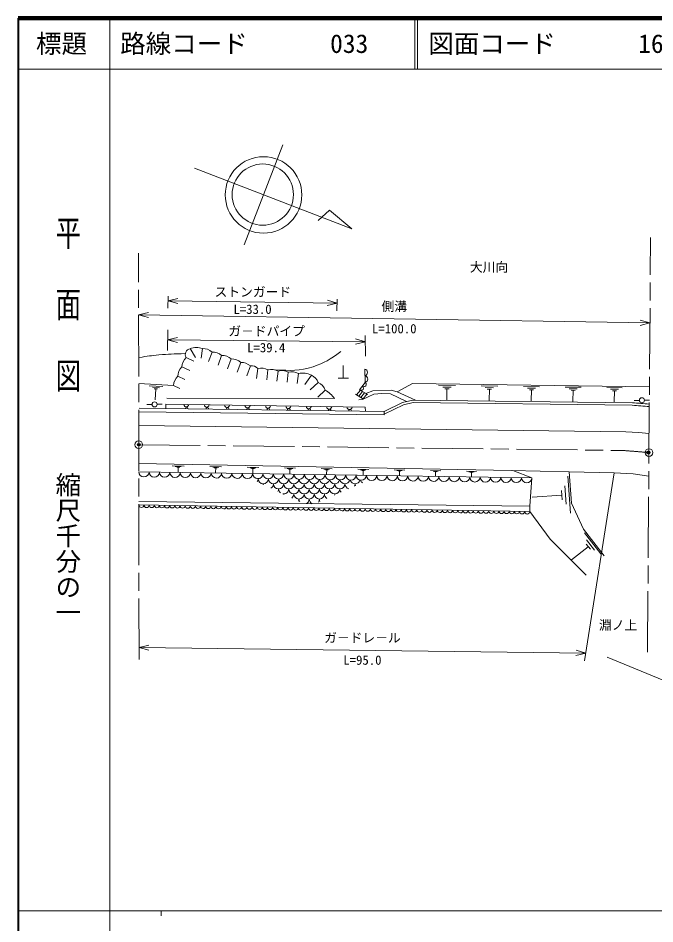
# Model space of a CAD drawing. Units: millimetres, scale not verified. Extents: x 40000 to 680000, y 20000 to 380000.
# Drawn here: x 40000 to 164786, y 202409 to 380000 of the extents above; entities that cross this region are included whole.
import ezdxf
from ezdxf.enums import TextEntityAlignment as Align

# ---------------------------------------------------------------- set-up
doc = ezdxf.new("R2010")
doc.units = ezdxf.units.MM
doc.header["$LTSCALE"] = 1000
doc.header["$PDMODE"] = 32
doc.header["$PDSIZE"] = 500
doc.linetypes.add('CHAIN', pattern=[18.5, 12, -1.5, 3.5, -1.5])
for name, color, linetype, lineweight in [('M-BGD', 7, 'Continuous', 13), ('M-BMK', 2, 'CHAIN', 13), ('M-BMK-SRVR', 3, 'Continuous', 13), ('M-STR-HTXT', 7, 'Continuous', 13), ('M-STR-STRC', 7, 'Continuous', 13), ('M-TTL', 2, 'Continuous', 140), ('M-TTL-BAND', 7, 'Continuous', 13), ('M-TTL-LINE', 7, 'Continuous', 18)]:
    doc.layers.add(name, color=color, linetype=linetype, lineweight=lineweight)
doc.layers.add('M-OTRS', color=6, linetype='Continuous')
doc.layers.add('M-TTL-TXT', color=7, linetype='Continuous')
doc.styles.add('@ＭＳ ゴシック', font='')
doc.styles.add('ＭＳ ゴシック', font='')
doc.styles.get('@ＭＳ ゴシック').set_extended_font_data('@MS Gothic')
doc.styles.get('ＭＳ ゴシック').set_extended_font_data('MS Gothic')

msp = doc.modelspace()

# ---------------------------------------------------------------- linework, layer by layer
at = {"layer": 'M-BGD'}
for p, q in [((91888, 355168), (84327, 335577)), ((74580, 350594), (105394, 338701)), ((101033, 342320), (98811, 340303)), ((105394, 338701), (101033, 342320)), ((73699, 315190), (74765, 313475)), ((76117, 315214), (75878, 313331)), ((77997, 314533), (77315, 312649)), ((72912, 313429), (74448, 312743)), ((79878, 313852), (79189, 311952)), ((81758, 313171), (81064, 311256)), ((72096, 311603), (73632, 310917)), ((83639, 312490), (82939, 310559)), ((85519, 311810), (84820, 309878)), ((86981, 311280), (86745, 309335)), ((88966, 311039), (88730, 309092)), ((90952, 310799), (90715, 308849)), ((103732, 311892), (103732, 309392)), ((108024, 308557), (107937, 311200)), ((71280, 309777), (72677, 309153)), ((92937, 310558), (92701, 308606)), ((94923, 310317), (94686, 308363)), ((97469, 310008), (96209, 308149)), ((102732, 309392), (104732, 309392)), ((70464, 307951), (63636, 308341)), ((65692, 307924), (68374, 307770)), ((66347, 307617), (67688, 307540)), ((66667, 307330), (67338, 307291)), ((67002, 307310), (66880, 305165)), ((70464, 307951), (71722, 307389)), ((98825, 308538), (97256, 307090)), ((106926, 307137), (108024, 308557)), ((114295, 306733), (117286, 308385)), ((117286, 308385), (163720, 307737)), ((122400, 308013), (125708, 307967)), ((123223, 307671), (124877, 307648)), ((123632, 307334), (124459, 307323)), ((124045, 307329), (124014, 305137)), ((130742, 307897), (133981, 307852)), ((131548, 307562), (133167, 307539)), ((139015, 307782), (142186, 307737)), ((139803, 307453), (141389, 307431)), ((147219, 307667), (150323, 307624)), ((147991, 307346), (149543, 307324)), ((155356, 307553), (158392, 307511)), ((156111, 307239), (157629, 307218)), ((69151, 305500), (102026, 305436)), ((100181, 307068), (98705, 305706)), ((106144, 306268), (107658, 305321)), ((107064, 307056), (106332, 306150)), ((107497, 306799), (106758, 305884)), ((106926, 307137), (108509, 306198)), ((107906, 306556), (107160, 305633)), ((109709, 306250), (107483, 305242)), ((108356, 306289), (107603, 305356)), ((108134, 306420), (109483, 306928)), ((109483, 306928), (113082, 307033)), ((111308, 306372), (109709, 306250)), ((112943, 306320), (111308, 306372)), ((116088, 304817), (112943, 306320)), ((113082, 307033), (114295, 306733)), ((114295, 306733), (117847, 305111)), ((131948, 307232), (132758, 307221)), ((132353, 307227), (132322, 305036)), ((140195, 307131), (140988, 307120)), ((140592, 307125), (140561, 304936)), ((148375, 307030), (149150, 307019)), ((148762, 307025), (148732, 304837)), ((156486, 306930), (157245, 306920)), ((156866, 306925), (156835, 304739)), ((65241, 304254), (66241, 304265)), ((67240, 304276), (68240, 304288)), ((68952, 304336), (68952, 303466)), ((68952, 304336), (108017, 303710)), ((107483, 305242), (106752, 305172)), ((108053, 302942), (108017, 303710)), ((111724, 302333), (115521, 304170)), ((111731, 302892), (115352, 304644)), ((115352, 304644), (117358, 305117)), ((115521, 304170), (117413, 304616)), ((160375, 304596), (117358, 305117)), ((160352, 304096), (117413, 304616)), ((160757, 305036), (161756, 305059)), ((162756, 305081), (163756, 305103)), ((63681, 302836), (111722, 302192)), ((63691, 303536), (111731, 302892)), ((111731, 302892), (111722, 302192)), ((63645, 300137), (159102, 298857)), ((159102, 298857), (161554, 298727)), ((161554, 298727), (163654, 298543)), ((63653, 292644), (136621, 291307)), ((70216, 292223), (72558, 292180)), ((70799, 292095), (71971, 292074)), ((71090, 291973), (71676, 291962)), ((71383, 291968), (71366, 291030)), ((77581, 292088), (79878, 292046)), ((78153, 291963), (79301, 291942)), ((78438, 291843), (79012, 291832)), ((78725, 291838), (78708, 290919)), ((84900, 291954), (87151, 291913)), ((85460, 291831), (86586, 291811)), ((85740, 291714), (86303, 291703)), ((86021, 291709), (86005, 290808)), ((92173, 291821), (94379, 291781)), ((92722, 291701), (93825, 291680)), ((92996, 291585), (93547, 291575)), ((93272, 291580), (93256, 290698)), ((99400, 291689), (101562, 291649)), ((99939, 291571), (101019, 291551)), ((100207, 291458), (100747, 291448)), ((100477, 291453), (100461, 290588)), ((106583, 291557), (108699, 291518)), ((107110, 291442), (108168, 291422)), ((107373, 291331), (107902, 291321)), ((107637, 291326), (107622, 290480)), ((113721, 291426), (115793, 291388)), ((114237, 291313), (115273, 291294)), ((120814, 291296), (122842, 291259)), ((136621, 291307), (148000, 291056)), ((136934, 291300), (140689, 289877)), ((63655, 291048), (140689, 289877)), ((114494, 291205), (115012, 291195)), ((114753, 291200), (114738, 290371)), ((121319, 291186), (122333, 291167)), ((121571, 291080), (122077, 291070)), ((121824, 291075), (121809, 290264)), ((127863, 291167), (129846, 291131)), ((128357, 291059), (129349, 291041)), ((128603, 290955), (129099, 290946)), ((128851, 290951), (128836, 290157)), ((140689, 289877), (140284, 284313)), ((147760, 290170), (148255, 282921)), ((148000, 291056), (156817, 290873)), ((148000, 291056), (148423, 284875)), ((156817, 290873), (160521, 290665)), ((160521, 290665), (163593, 290221)), ((147159, 288309), (147407, 284684)), ((146558, 286447), (140759, 286050)), ((146496, 287353), (146620, 285541)), ((63661, 285232), (140284, 284313)), ((63662, 284561), (140282, 283263)), ((140284, 284313), (140282, 283263)), ((148423, 284875), (150790, 279802)), ((140282, 283263), (144255, 277808)), ((150790, 279802), (154833, 274585)), ((150968, 279083), (154181, 274937)), ((144255, 277808), (151323, 270778)), ((151356, 277725), (152963, 275652)), ((151745, 276367), (148428, 273797)), ((151343, 276886), (152147, 275849))]:
    msp.add_line(p, q, dxfattribs=at)
for centre, radius in [((88092, 345333), 7500), ((87948, 345398), 6000), ((162256, 305070), 500), ((66740, 304271), 500)]:
    msp.add_circle(centre, radius, dxfattribs=at)
for centre, radius, start, end in [((73957, 314018), 1200, 102.44938, 209.39962), ((74942, 311757), 3651, 71.24083, 109.91662), ((76240, 312617), 2600, 47.47429, 92.71402), ((78120, 311936), 2600, 47.47429, 92.71402), ((74695, 311537), 2600, 133.30464, 178.54437), ((80001, 311255), 2600, 47.47429, 92.71402), ((81881, 310574), 2600, 47.47429, 92.71402), ((73879, 309711), 2600, 133.30464, 178.54437), ((83762, 309893), 2600, 47.47429, 92.71402), ((85812, 310335), 1504, 38.96202, 101.22629), ((87685, 308777), 2600, 60.46467, 105.7044), ((89670, 308536), 2600, 60.46467, 105.7044), ((91656, 308296), 2600, 60.46467, 105.7044), ((107772, 310533), 687, 287.68698, 76.08112), ((73064, 307885), 2600, 133.30464, 178.54437), ((93641, 308055), 2600, 60.46467, 105.7044), ((95737, 306379), 4021, 64.48915, 101.67993), ((96383, 307646), 2600, 20.07637, 65.3161), ((107815, 309212), 687, 287.68698, 76.08112), ((97739, 306176), 2600, 20.07637, 65.3161), ((107239, 307462), 451, 226.1122, 58.49488), ((107788, 308172), 451, 226.1122, 58.49488), ((96155, 300658), 7570, 39.14176, 57.86842), ((72951, 304272), 500, 179.08192, 359.08192), ((73056, 303457), 254, 348.84315, 189.62086), ((76950, 304208), 500, 179.08192, 359.08192), ((80950, 304144), 500, 179.08192, 359.08192), ((84949, 304080), 500, 179.08192, 359.08192), ((88949, 304016), 500, 179.08192, 359.08192), ((92948, 303951), 500, 179.08192, 359.08192), ((96948, 303887), 500, 179.08192, 359.08192), ((100947, 303823), 500, 179.08192, 359.08192), ((104947, 303759), 500, 179.08192, 359.08192), ((82284, -701861), 1008982, 85.37214, 85.56238), ((82284, -701861), 1009482, 85.37423, 85.56331), ((77056, 303403), 254, 348.84315, 189.62086), ((81056, 303349), 254, 348.84315, 189.62086), ((85055, 303296), 254, 348.84315, 189.62086), ((89055, 303242), 254, 348.84315, 189.62086), ((93055, 303189), 254, 348.84315, 189.62086), ((97054, 303135), 254, 348.84315, 189.62086), ((101054, 303081), 254, 348.84315, 189.62086), ((105054, 303028), 254, 348.84315, 189.62086), ((64669, 291046), 1014, 179.91034, 358.34863), ((66696, 291015), 1014, 179.91034, 358.34863), ((68723, 290984), 1014, 179.91034, 358.34863), ((70750, 290954), 1014, 179.91034, 358.34863), ((72777, 290923), 1014, 179.91034, 358.34863), ((74805, 290892), 1014, 179.91034, 358.34863), ((76832, 290861), 1014, 179.91034, 358.34863), ((78859, 290830), 1014, 179.91034, 358.34863), ((80886, 290800), 1014, 179.91034, 358.34863), ((82913, 290769), 1014, 179.91034, 358.34863), ((84941, 290738), 1014, 179.91034, 358.34863), ((86968, 290707), 1014, 179.91034, 358.34863), ((86040, 289703), 1000, 321.93019, 360), ((87040, 290703), 1000, 261.62482, 276.54309), ((88040, 289703), 1000, 180, 358.64547), ((88995, 290676), 1014, 179.91034, 358.34863), ((90040, 289703), 1000, 181.35504, 356.81287), ((91022, 290646), 1014, 179.91034, 358.34863), ((92040, 289703), 1000, 183.18997, 354.97794), ((93049, 290615), 1014, 179.91034, 358.34863), ((94040, 289703), 1000, 185.02913, 353.13877), ((95077, 290584), 1014, 179.91034, 358.34863), ((96040, 289703), 1000, 186.87447, 351.29344), ((97104, 290553), 1014, 179.91034, 358.34863), ((98040, 289703), 1000, 188.72797, 349.43993), ((99131, 290522), 1014, 179.91034, 358.34863), ((100040, 289703), 1000, 190.59173, 347.57618), ((101158, 290492), 1014, 179.91034, 358.34863), ((102040, 289703), 1000, 192.46792, 345.69999), ((103186, 290461), 1014, 179.91034, 358.34863), ((105213, 290430), 1014, 179.91034, 358.34863), ((107240, 290399), 1014, 179.91034, 358.34863), ((109267, 290368), 1014, 179.91034, 358.34863), ((111294, 290338), 1014, 179.91034, 358.34863), ((113322, 290307), 1014, 179.91034, 358.34863), ((115349, 290276), 1014, 179.91034, 358.34863), ((117376, 290245), 1014, 179.91034, 358.34863), ((119403, 290214), 1014, 179.91034, 358.34863), ((121430, 290184), 1014, 179.91034, 358.34863), ((123458, 290153), 1014, 179.91034, 358.34863), ((125485, 290122), 1014, 179.91034, 358.34863), ((127512, 290091), 1014, 179.91034, 358.34863), ((129539, 290060), 1014, 179.91034, 358.34863), ((131566, 290030), 1014, 179.91034, 358.34863), ((133594, 289999), 1014, 179.91034, 358.34863), ((135621, 289968), 1014, 179.91034, 358.34863), ((137648, 289937), 1014, 179.91034, 358.34863), ((139675, 289906), 1014, 179.91034, 358.34863), ((87040, 288703), 1000, 349.64233, 360), ((89040, 288703), 1000, 180, 191.34137), ((89040, 288703), 1000, 298.24553, 360), ((91040, 288703), 1000, 180, 0), ((90040, 287703), 1000, 328.09757, 360), ((92040, 287703), 1000, 180, 230.34324), ((92040, 287703), 1000, 259.24366, 360), ((93040, 288703), 1000, 180, 0), ((94040, 287703), 1000, 180, 0), ((95040, 288703), 1000, 180, 0), ((96040, 287703), 1000, 180, 0), ((97040, 288703), 1000, 180, 0), ((98040, 287703), 1000, 180, 0), ((99040, 288703), 1000, 180, 0), ((100040, 287703), 1000, 180, 0), ((101040, 288703), 1000, 180, 0), ((102040, 287703), 1000, 180, 0), ((103040, 288703), 1000, 180, 0), ((104040, 287703), 1000, 180, 220.5898), ((104040, 289703), 1000, 194.35884, 343.80907), ((105040, 288703), 1000, 180, 257.15007), ((106040, 289703), 1000, 196.26698, 341.90093), ((105040, 288703), 1000, 330.31194, 360), ((107040, 288703), 1000, 180, 203.62383), ((108040, 289703), 1000, 198.19497, 234.47021), ((91040, 286703), 1000, 356.03473, 0), ((93040, 286703), 1000, 180, 184.09915), ((93040, 286703), 1000, 305.48774, 360), ((95040, 286703), 1000, 180, 0), ((97040, 286703), 1000, 180, 0), ((99040, 286703), 1000, 180, 0), ((101040, 286703), 1000, 180, 239.31521), ((101040, 286703), 1000, 348.1468, 0), ((103040, 286703), 1000, 180, 190.84643), ((64166, 284556), 504, 179.50388, 358.55558), ((65174, 284539), 504, 179.50388, 358.55558), ((66182, 284522), 504, 179.50388, 358.55558), ((67190, 284505), 504, 179.50388, 358.55558), ((68198, 284488), 504, 179.50388, 358.55558), ((69207, 284471), 504, 179.50388, 358.55558), ((70215, 284454), 504, 179.50388, 358.55558), ((71223, 284437), 504, 179.50388, 358.55558), ((72231, 284420), 504, 179.50388, 358.55558), ((73239, 284403), 504, 179.50388, 358.55558), ((74247, 284386), 504, 179.50388, 358.55558), ((75256, 284369), 504, 179.50388, 358.55558), ((76264, 284352), 504, 179.50388, 358.55558), ((77272, 284334), 504, 179.50388, 358.55558), ((78280, 284317), 504, 179.50388, 358.55558), ((79288, 284300), 504, 179.50388, 358.55558), ((80296, 284283), 504, 179.50388, 358.55558), ((81305, 284266), 504, 179.50388, 358.55558), ((82313, 284249), 504, 179.50388, 358.55558), ((83321, 284232), 504, 179.50388, 358.55558), ((84329, 284215), 504, 179.50388, 358.55558), ((85337, 284198), 504, 179.50388, 358.55558), ((86345, 284181), 504, 179.50388, 358.55558), ((87354, 284164), 504, 179.50388, 358.55558), ((88362, 284147), 504, 179.50388, 358.55558), ((94040, 285703), 1000, 334.18761, 360), ((96040, 285703), 1000, 180, 214.3737), ((96040, 285703), 1000, 296.17581, 360), ((98040, 285703), 1000, 180, 245.67201), ((98040, 285703), 1000, 322.82968, 360), ((100040, 285703), 1000, 180, 207.68164), ((89370, 284130), 504, 179.50388, 358.55558), ((90378, 284113), 504, 179.50388, 358.55558), ((91386, 284095), 504, 179.50388, 358.55558), ((92394, 284078), 504, 179.50388, 358.55558), ((93403, 284061), 504, 179.50388, 358.55558), ((94411, 284044), 504, 179.50388, 358.55558), ((95419, 284027), 504, 179.50388, 358.55558), ((96427, 284010), 504, 179.50388, 358.55558), ((97435, 283993), 504, 179.50388, 358.55558), ((98443, 283976), 504, 179.50388, 358.55558), ((99452, 283959), 504, 179.50388, 358.55558), ((100460, 283942), 504, 179.50388, 358.55558), ((101468, 283925), 504, 179.50388, 358.55558), ((102476, 283908), 504, 179.50388, 358.55558), ((103484, 283891), 504, 179.50388, 358.55558), ((104492, 283873), 504, 179.50388, 358.55558), ((105501, 283856), 504, 179.50388, 358.55558), ((106509, 283839), 504, 179.50388, 358.55558), ((107517, 283822), 504, 179.50388, 358.55558), ((108525, 283805), 504, 179.50388, 358.55558), ((109533, 283788), 504, 179.50388, 358.55558), ((110541, 283771), 504, 179.50388, 358.55558), ((111550, 283754), 504, 179.50388, 358.55558), ((112558, 283737), 504, 179.50388, 358.55558), ((113566, 283720), 504, 179.50388, 358.55558), ((114574, 283703), 504, 179.50388, 358.55558), ((115582, 283686), 504, 179.50388, 358.55558), ((116590, 283669), 504, 179.50388, 358.55558), ((117599, 283652), 504, 179.50388, 358.55558), ((118607, 283634), 504, 179.50388, 358.55558), ((119615, 283617), 504, 179.50388, 358.55558), ((120623, 283600), 504, 179.50388, 358.55558), ((121631, 283583), 504, 179.50388, 358.55558), ((122639, 283566), 504, 179.50388, 358.55558), ((123648, 283549), 504, 179.50388, 358.55558), ((124656, 283532), 504, 179.50388, 358.55558), ((125664, 283515), 504, 179.50388, 358.55558), ((126672, 283498), 504, 179.50388, 358.55558), ((127680, 283481), 504, 179.50388, 358.55558), ((128688, 283464), 504, 179.50388, 358.55558), ((129697, 283447), 504, 179.50388, 358.55558), ((130705, 283430), 504, 179.50388, 358.55558), ((131713, 283412), 504, 179.50388, 358.55558), ((132721, 283395), 504, 179.50388, 358.55558), ((133729, 283378), 504, 179.50388, 358.55558), ((134737, 283361), 504, 179.50388, 358.55558), ((135746, 283344), 504, 179.50388, 358.55558), ((136754, 283327), 504, 179.50388, 358.55558), ((137762, 283310), 504, 179.50388, 358.55558), ((138770, 283293), 504, 179.50388, 358.55558), ((139778, 283276), 504, 179.50388, 358.55558)]:
    msp.add_arc(centre, radius, start, end, dxfattribs=at)
for points in [[(90354, 311045), (93582, 310886), (95038, 310727), (97807, 311654), (100103, 312423), (101083, 313048), (103246, 314628)], [(63631, 313454), (65513, 313743), (66045, 313813), (67602, 313963), (69615, 314157), (70311, 314157), (72774, 314216)]]:
    msp.add_open_spline(points, degree=3, knots=[0, 0, 0, 0, 1, 1, 1, 2, 2, 2, 2], dxfattribs=at)
at = {"layer": 'M-BMK'}
for p, q in [((163342, 255664), (163933, 336986)), ((63694, 254227), (63609, 333929)), ((63649, 296363), (158642, 295219)), ((155460, 254731), (218838, 228301))]:
    msp.add_line(p, q, dxfattribs=at)
msp.add_arc((82284, -701861), 1000000, 85.33425, 85.62072, dxfattribs=at)
at = {"layer": 'M-BMK-SRVR'}
for centre in [(63649, 296363), (163627, 294825)]:
    msp.add_circle(centre, 750, dxfattribs=at)
for p in [(63649, 296363), (63649, 296363), (63649, 296363), (163469, 294838), (163469, 294838), (163627, 294825)]:
    msp.add_point(p, dxfattribs=at)
at = {"layer": 'M-OTRS'}
for p in [(63649, 296363), (163469, 294838)]:
    msp.add_point(p, dxfattribs=at)
at = {"layer": 'M-STR-HTXT'}
for p, q in [((63622, 321821), (65562, 322308)), ((63622, 321821), (163811, 320238)), ((63622, 321821), (65545, 321273)), ((163811, 320238), (161871, 319751)), ((163811, 320238), (161888, 320786))]:
    msp.add_line(p, q, dxfattribs=at)
at = {"layer": 'M-STR-STRC'}
for p, q in [((69408, 325460), (69368, 323112)), ((69393, 324560), (71331, 325053)), ((69393, 324560), (102522, 324130)), ((69393, 324560), (71318, 324017)), ((102522, 324130), (100583, 323637)), ((102522, 324130), (100597, 324673)), ((102547, 324873), (102469, 322604)), ((69339, 318906), (69261, 314798)), ((69301, 316910), (71238, 317410)), ((69301, 316910), (108047, 316552)), ((69301, 316910), (71228, 316375)), ((108047, 316552), (106110, 316052)), ((108047, 316552), (106120, 317087)), ((108035, 317772), (108074, 313703)), ((156817, 290873), (151020, 254011)), ((63692, 256587), (65630, 257080)), ((63692, 256587), (151254, 255504)), ((63692, 256587), (65617, 256045)), ((151254, 255504), (149329, 256046)), ((151254, 255504), (149316, 255010))]:
    msp.add_line(p, q, dxfattribs=at)
at = {"layer": 'M-TTL'}
msp.add_line((680000, 380000), (40000, 380000), dxfattribs=at)
at = {"layer": 'M-TTL', "lineweight": 40}
msp.add_line((40000, 380000), (40000, 20000), dxfattribs=at)
at = {"layer": 'M-TTL-BAND'}
for p, q in [((58000, 370000), (58000, 20000)), ((40000, 205000), (579000, 205000)), ((68000, 205000), (68000, 204000))]:
    msp.add_line(p, q, dxfattribs=at)
at = {"layer": 'M-TTL-LINE'}
for p, q in [((58000, 380000), (58000, 370000)), ((117750, 380000), (117750, 370000)), ((118250, 380000), (118250, 370000)), ((40000, 370000), (680000, 370000))]:
    msp.add_line(p, q, dxfattribs=at)

# ---------------------------------------------------------------- texts
at = {"layer": 'M-BGD', "style": 'ＭＳ ゴシック'}
for s, p in [('大川向', (132291, 329718)), ('淵ノ上', (157582, 259525))]:
    msp.add_text(s, height=1833, dxfattribs=at).set_placement(p, align=Align.BOTTOM_CENTER)
at = {"layer": 'M-STR-HTXT', "style": 'ＭＳ ゴシック'}
msp.add_text('側溝', height=1833, dxfattribs=at).set_placement((113716, 322029), align=Align.BOTTOM_CENTER)
at = {"layer": 'M-STR-HTXT', "style": '@ＭＳ ゴシック'}
msp.add_text('L=100.0', height=1833, dxfattribs=at).set_placement((113716, 320029), align=Align.TOP_CENTER)
at = {"layer": 'M-STR-STRC', "style": 'ＭＳ ゴシック'}
for s, p in [('ストンガード', (85993, 324858)), ('ガ－ドパイプ', (88699, 317169)), ('ガ－ドレ－ル', (107473, 257045))]:
    msp.add_text(s, height=1833, dxfattribs=at).set_placement(p, align=Align.BOTTOM_CENTER)
at = {"layer": 'M-STR-STRC', "style": '@ＭＳ ゴシック'}
for s, p in [('L=33.0', (85941, 323840)), ('L=39.4', (88621, 316309)), ('L=95.0', (107473, 255045))]:
    msp.add_text(s, height=1833, dxfattribs=at).set_placement(p, align=Align.TOP_CENTER)
at = {"layer": 'M-TTL-BAND', "style": '@ＭＳ ゴシック', "width": 1.4}
msp.add_text('平  面  図', height=3666, rotation=270, dxfattribs=at).set_placement((49777, 306475), align=Align.MIDDLE_RIGHT)
at = {"layer": 'M-TTL-BAND', "style": '@ＭＳ ゴシック'}
msp.add_text('縮尺千分の一', height=3666, rotation=270, dxfattribs=at).set_placement((49777, 261030), align=Align.MIDDLE_RIGHT)
at = {"layer": 'M-TTL-TXT', "style": 'ＭＳ ゴシック'}
msp.add_text('標題', height=3666, dxfattribs=at).set_placement((48500, 375000), align=Align.MIDDLE_CENTER)
for s, p in [('路線コード', (60000, 375000)), ('033', (101142, 375000)), ('図面コード', (120380, 375000)), ('16-0', (161521, 375000))]:
    msp.add_text(s, height=3666, dxfattribs=at).set_placement(p, align=Align.MIDDLE_LEFT)

doc.saveas('drawing.dxf')
